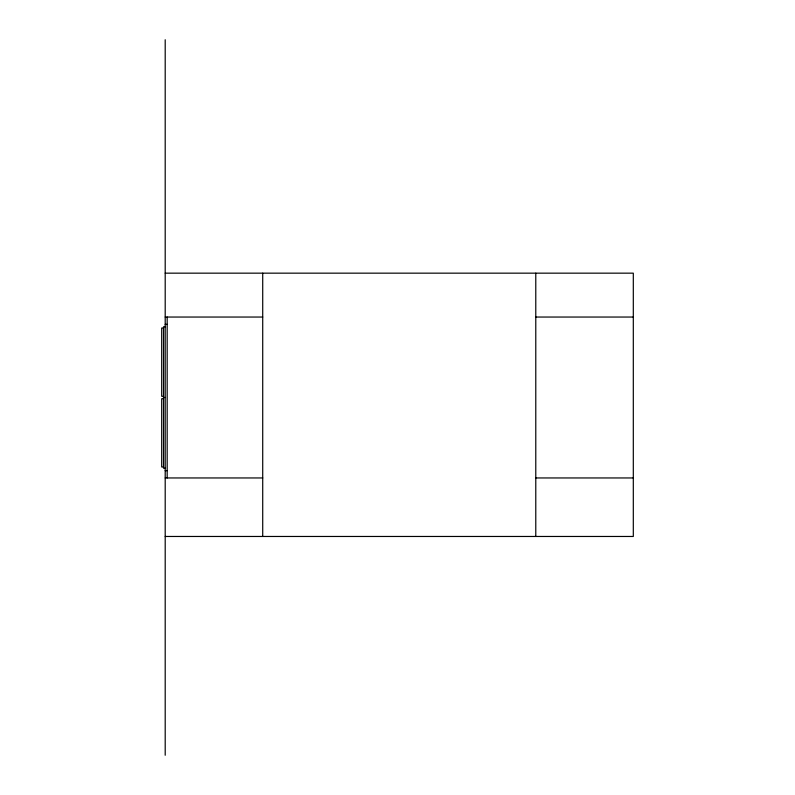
<?xml version="1.0" encoding="UTF-8"?>
<svg xmlns="http://www.w3.org/2000/svg" width="795" height="795" viewBox="0 0 795 795"><rect width="100%" height="100%" fill="white"/><g stroke="black" fill="none" stroke-linecap="round" stroke-linejoin="round"><path stroke-width="1.19" d="M165.201 273.162L633.307 273.162L633.307 536.466L165.201 536.466M165.201 317.046L262.718 317.046M535.78 317.046L633.307 317.046M165.201 324.36L167.179 324.36M165.201 326.795L163.522 326.795L163.522 468.205L165.201 468.205M163.522 328.017L161.693 328.017L161.693 396.278L163.522 396.278M163.522 397.5L165.201 397.5M163.522 398.722L161.693 398.722L161.693 466.983L163.522 466.983M165.201 470.64L167.179 470.64M165.201 477.954L262.718 477.954M535.78 477.954L633.307 477.954M535.78 273.162L535.78 536.466M262.718 273.162L262.718 536.466M167.179 317.046L167.179 477.954M165.201 39.75L165.201 755.25"/></g></svg>
